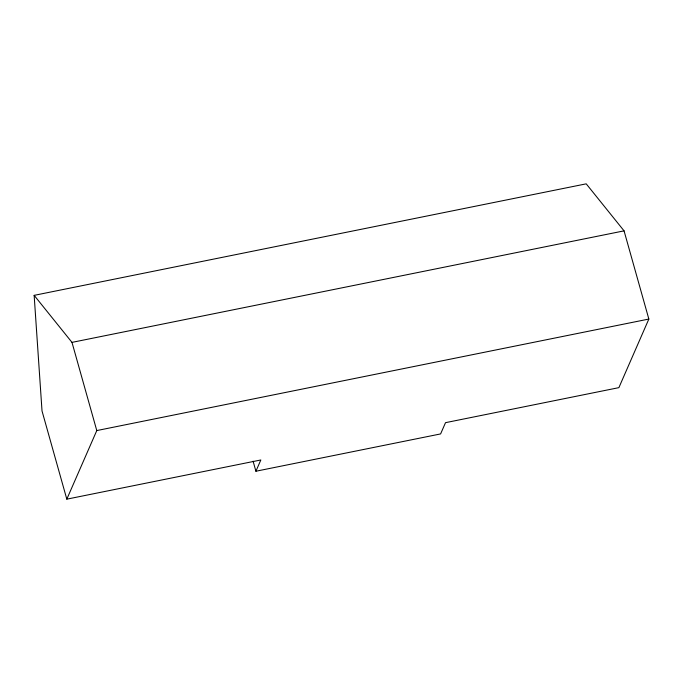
<?xml version="1.0" encoding="UTF-8"?>
<svg xmlns="http://www.w3.org/2000/svg" width="683" height="683" viewBox="0 0 683 683"><rect width="100%" height="100%" fill="white"/><g stroke="black" fill="none" stroke-linecap="round" stroke-linejoin="round"><path stroke-width="1.02" d="M255.912 471.236L260.838 459.975L66.814 499.162L96.781 430.572L71.988 342.379L34.15 295.355L586.219 183.838L624.057 230.854L648.85 319.055L618.883 387.645L445.521 422.666L440.603 433.927L255.912 471.236L253.094 461.187M71.988 342.379L624.057 230.854M96.781 430.572L648.85 319.055M66.814 499.162L42.022 410.97L34.15 295.355"/></g></svg>
